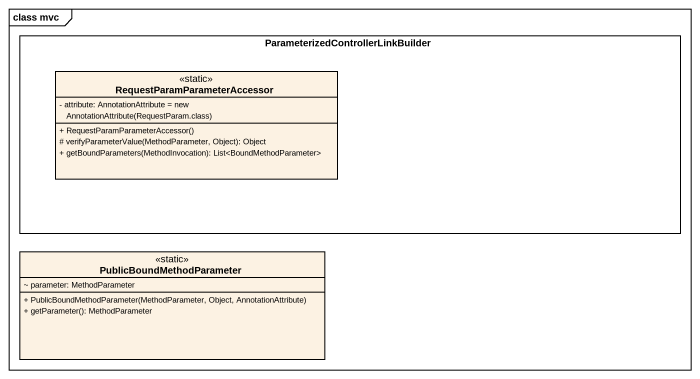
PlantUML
@startuml
mainframe class mvc
hide circle
hide empty members
skinparam classAttributeIconSize 0
rectangle "ParameterizedControllerLinkBuilder" as ParameterizedControllerLinkB {
  class "RequestParamParameterAccessor" as RequestParamParameterAccesso <<static>> {
    {field} - attribute: AnnotationAttribute = new AnnotationAttribute(RequestParam.class)
    + RequestParamParameterAccessor()
    # verifyParameterValue(MethodParameter, Object): Object
    + getBoundParameters(MethodInvocation): List<BoundMethodParameter>
  }
}
class PublicBoundMethodParameter <<static>> {
  ~ parameter: MethodParameter
  + PublicBoundMethodParameter(MethodParameter, Object, AnnotationAttribute)
  + getParameter(): MethodParameter
}
@enduml
